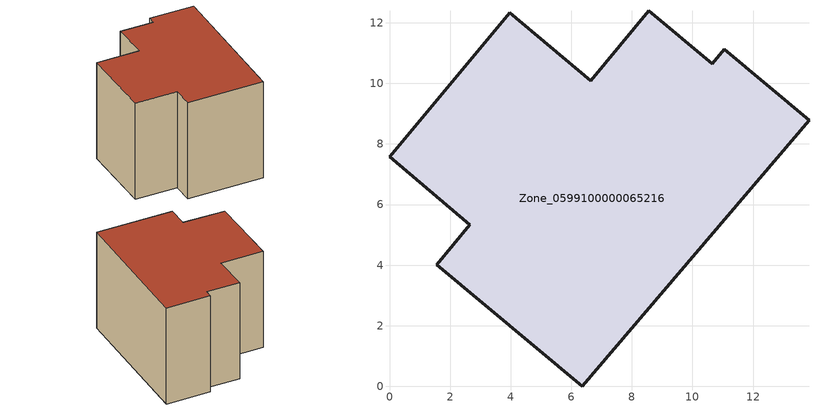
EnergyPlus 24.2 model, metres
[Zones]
Zone_0599100000065216
 floor ground (C_G): 11.05,11.12 13.85,8.78 6.36,0 1.55,4.02 2.66,5.34 0,7.58 3.96,12.33 6.65,10.09 8.55,12.4 10.66,10.64 z0
 wall outside (C_F): 13.85,8.78 11.05,11.12 10.66,10.64 8.55,12.4 6.65,10.09 3.96,12.33 0,7.58 2.66,5.34 1.55,4.02 6.36,0 13.85,8.78 z0:8.45
 roof outside (C_R): 6.65,10.09 3.96,12.33 0,7.58 2.66,5.34 1.55,4.02 6.36,0 13.85,8.78 11.05,11.12 10.66,10.64 8.55,12.4 z8.45
[BUILDING]
Pand.0599100000065216: North Axis=0; Terrain=City; Loads Convergence Tolerance Value=0.04; Temperature Convergence Tolerance Value=0.4; Solar Distribution=FullExterior; Maximum Number of Warmup Days=25; Minimum Number of Warmup Days=1
[Site:Location]
Rotterdam.The.Hague.AP_ZH_NLD Design_Conditions: Latitude=51.96; Longitude=4.45; Time Zone=1; Elevation=-4.5
[SITE:GROUNDTEMPERATURE:BUILDINGSURFACE]
18, 18, 18, 18, 18, 18, 18, 18, 18, 18, 18, 18
[MATERIAL] Thermal Absorptance=0.9; Solar Absorptance=0.7; Visible Absorptance=0.7
Name | Roughness | Thickness | Conductivity | Density | Specific Heat
G.TC.1946-1964 | MediumSmooth | 0.15 | 1 | 540 | 1210
F.TC.1946-1964 | Rough | 0.3 | 0.857143 | 1920 | 840
R.TC.1946-1964 | MediumRough | 0.2 | 0.235294 | 1500 | 1000
[CONSTRUCTION]
C_G: G.TC.1946-1964
C_F: F.TC.1946-1964
C_R: R.TC.1946-1964
[ZONE]
Zone_0599100000065216: Type=1; Multiplier=1; Ceiling Height=Autocalculate; Volume=Autocalculate; Floor Area=autocalculate; Part of Total Floor Area=Yes
[ZONEINFILTRATION:DESIGNFLOWRATE]
Infil_Zone_0599100000065216: Zone or ZoneList or Space or SpaceList=Zone_0599100000065216; Schedule=AlwaysOn; Design Flow Rate Calculation Method=Flow/Area; Flow Rate per Floor Area=0.003; Constant Term Coefficient=1; Temperature Term Coefficient=0; Velocity Term Coefficient=0; Velocity Squared Term Coefficient=0
[HVACTEMPLATE:ZONE:IDEALLOADSAIRSYSTEM]
Zone_0599100000065216: Maximum Heating Supply Air Temperature=50; Minimum Cooling Supply Air Temperature=13; Maximum Heating Supply Air Humidity Ratio=0.0156; Minimum Cooling Supply Air Humidity Ratio=0.0077; Heating Limit=NoLimit; Cooling Limit=NoLimit; Dehumidification Control Type=ConstantSensibleHeatRatio; Cooling Sensible Heat Ratio=0.7; Dehumidification Setpoint=60; Humidification Control Type=None; Humidification Setpoint=30; Outdoor Air Method=None; Outdoor Air Flow Rate per Person=0.00944; Outdoor Air Flow Rate per Zone Floor Area=0; Outdoor Air Flow Rate per Zone=0; Demand Controlled Ventilation Type=None; Outdoor Air Economizer Type=NoEconomizer; Heat Recovery Type=None; Sensible Heat Recovery Effectiveness=0.7; Latent Heat Recovery Effectiveness=0.65
[ZONECONTROL:THERMOSTAT]
ThermostatControl_Zone_0599100000065216: Zone or ZoneList=Zone_0599100000065216; Control Type Schedule=DualSetpointControlType; Control 1=Thermostat_Zone_0599100000065216; Temperature Difference Between Cutout And Setpoint=0
[THERMOSTATSETPOINT:DUALSETPOINT]
Thermostat_Zone_0599100000065216: Heating Setpoint Temperature Schedule=HeatingSetpoint_Zone_0599100000065216; Cooling Setpoint Temperature Schedule=CoolingSetpoint_Zone_0599100000065216
[SCHEDULE:COMPACT]
HeatingSetpoint_Zone_0599100000065216: Through: 12/31, For: AllDays, Until: 24:00, 21
CoolingSetpoint_Zone_0599100000065216: Through: 12/31, For: AllDays, Until: 24:00, 24
DualSetpointControlType: Through: 12/31, For: AllDays, Until: 24:00, 4
AlwaysOn: Through: 12/31, For: AllDays, Until: 24:00, 1
